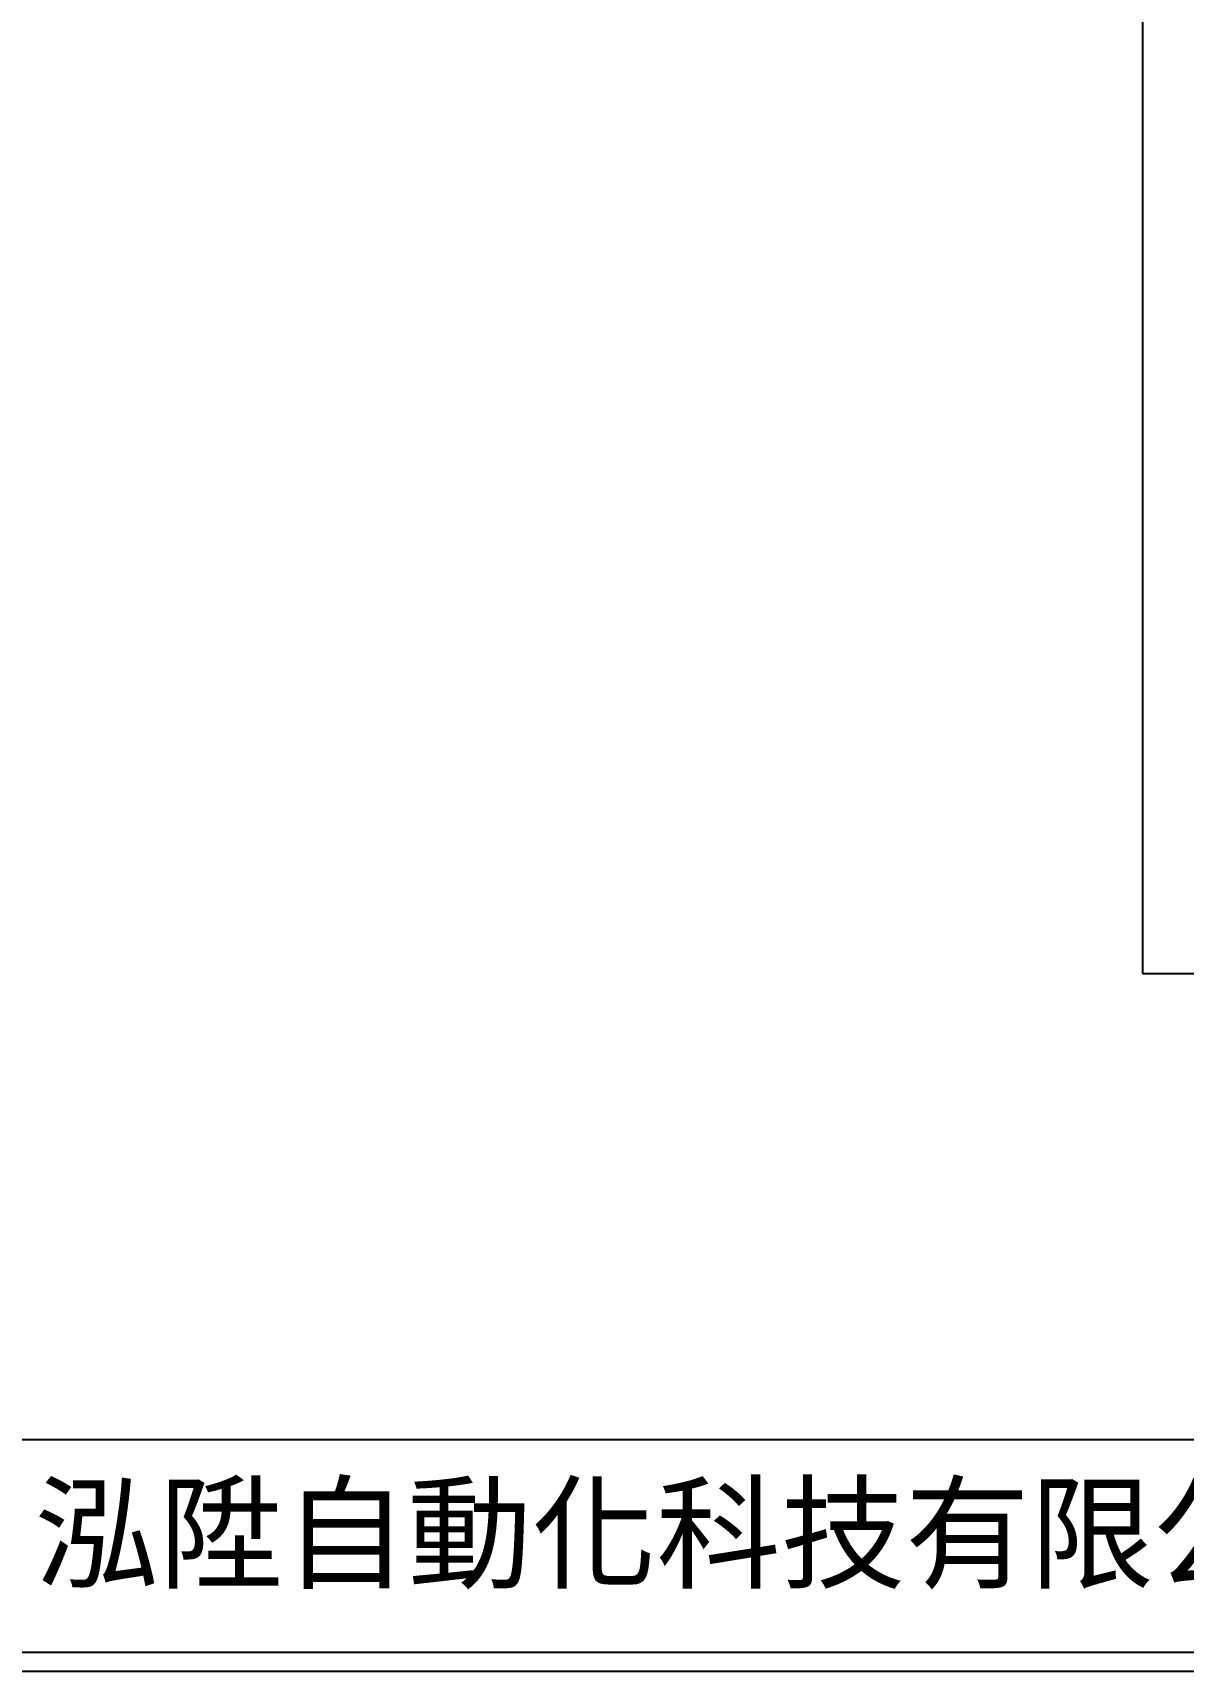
# Model space of a CAD drawing. Extents: x 10 to 297, y 3 to 207.
# Drawn here: x 48.5 to 124.2, y 3 to 110.8 of the extents above; entities that cross this region are included whole.
import ezdxf

# ---------------------------------------------------------------- set-up
doc = ezdxf.new("R2010")
doc.units = 0
doc.layers.get('0').update_dxf_attribs({"linetype": 'CONTINUOUS'})
doc.layers.add('圖框層', color=7, linetype='CONTINUOUS')
doc.styles.add('STSL', font='KAIU.TTF')

msp = doc.modelspace()

# ---------------------------------------------------------------- linework, layer by layer
for p, q in [((121.51, 129.12), (121.51, 48.91)), ((121.51, 48.91), (276.69, 48.91))]:
    msp.add_line(p, q)
at = {"layer": '圖框層', "color": 7}
for p, q in [((11.25, 18.25), (295.75, 18.25)), ((11.25, 4.25), (295.75, 4.25)), ((10, 3), (297, 3))]:
    msp.add_line(p, q, dxfattribs=at)

# ---------------------------------------------------------------- texts
at = {"layer": '圖框層', "color": 4, "style": 'STSL'}
msp.add_text('泓陞自動化科技有限公司', height=6, dxfattribs=at).set_placement((48.6, 9.08))

doc.saveas('drawing.dxf')
